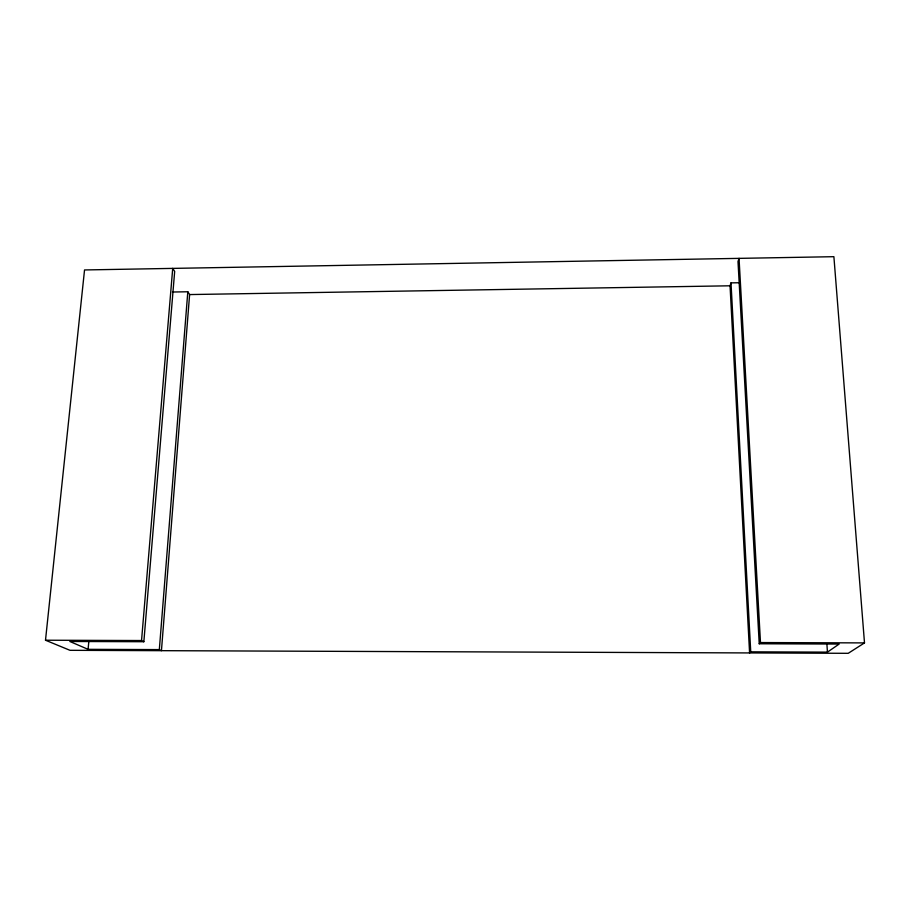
<?xml version="1.0" encoding="UTF-8"?>
<svg xmlns="http://www.w3.org/2000/svg" width="910" height="910" viewBox="0 0 910 910"><rect width="100%" height="100%" fill="white"/><g stroke="black" fill="none" stroke-linecap="round" stroke-linejoin="round"><path stroke-width="1.36" d="M187.813 291.769L189.61 294.567L161.445 650.673L159.33 649.604L187.813 291.769L172.445 292.019M143.848 641.721L174.674 271.419L172.718 268.393L141.539 640.538L143.848 641.721L69.82 641.47L88.077 649.331L159.33 649.604M88.077 649.331L88.884 640.845M45.5 640.219L84.539 269.952L833.89 256.688L864.5 642.904L848.222 653.312L70.002 650.32L45.5 640.219L141.539 640.538M759.224 643.768L760.487 642.562L739.045 258.372L737.999 261.545L759.224 643.768L839.157 644.041L827.452 652.129L750.739 651.833L749.59 652.936L730.047 285.797L731.003 282.873L739.432 282.737M189.61 294.567L730.047 285.797M760.487 642.562L864.5 642.904M826.86 643.643L827.452 652.129M731.003 282.873L750.739 651.833"/></g></svg>
